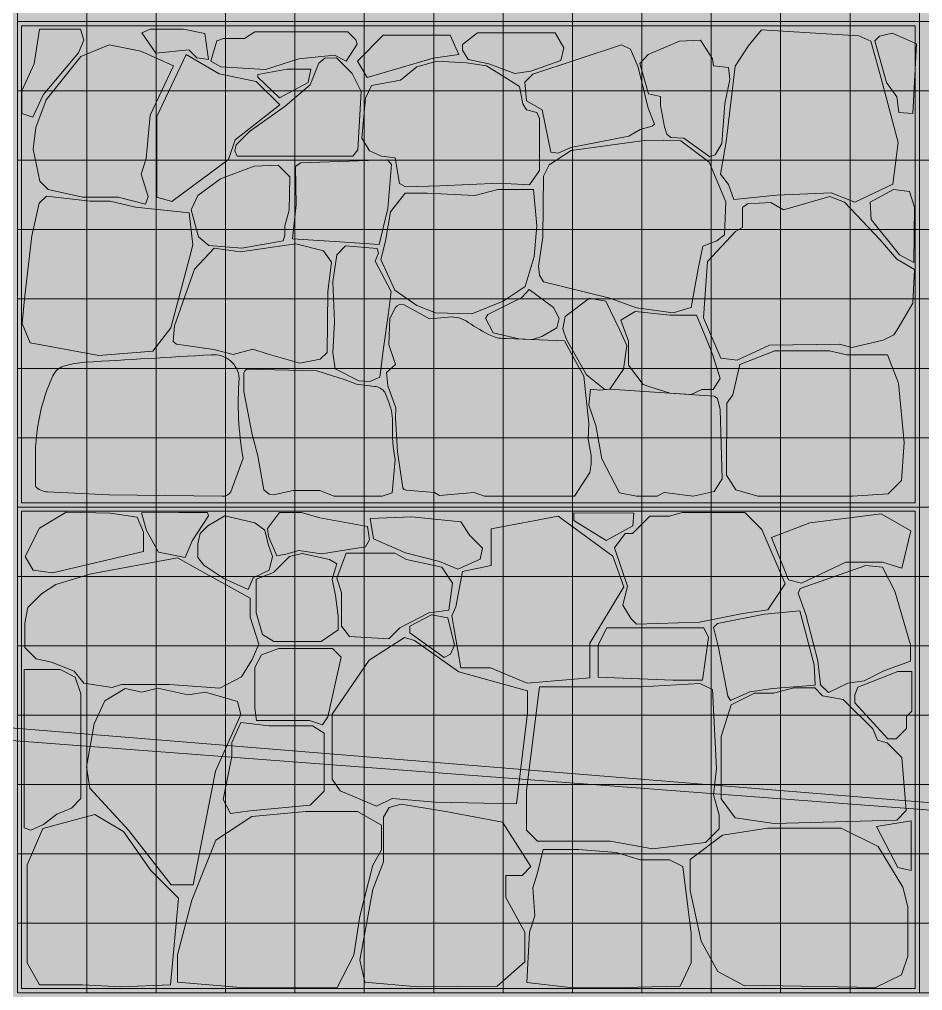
# Model space of a CAD drawing. Header units: centimetres. Extents: x -4381 to 5639, y -3920 to 4826.
# Drawn here: x 183.629 to 185.011, y 2.444 to 3.93 of the extents above; entities that cross this region are included whole.
import ezdxf
from ezdxf.xclip import XClip

# ---------------------------------------------------------------- set-up
doc = ezdxf.new("R2010")
doc.units = ezdxf.units.CM
doc.header["$MEASUREMENT"] = 0
doc.header["$XCLIPFRAME"] = 0
doc.set_wipeout_variables(frame=1)
doc.linetypes.add('Wipeout_Contour', pattern=[100, 0, -100])
for name, color, linetype, lineweight in [('0- SITE_Pen_No__1', 7, 'Continuous', 5), ('0_Pen_No__1', 7, 'Continuous', 5), ('net_Pen_No__1', 7, 'Continuous', 5)]:
    doc.layers.add(name, color=color, linetype=linetype, lineweight=lineweight)
for name, color, linetype, lineweight, true_color in [('0- SITE_Pen_No__180', 7, 'Continuous', 5, 0xe2e3c6), ('cad-block.com_Pen_No__62', 7, 'Continuous', 5, 0xaaaaaa), ('hatch stone_Pen_No__254', 7, 'Continuous', 13, 0xe8e8e8), ('Mur de clôture_Pen_No__178', 7, 'Continuous', 5, 0xbda888)]:
    doc.layers.add(name, color=color, linetype=linetype, lineweight=lineweight, true_color=true_color)
doc.layers.add('Drawing & Figure', color=7, linetype='Continuous')
doc.layers.add('Mur de clôture', color=7, linetype='Continuous')

# ---------------------------------------------------------------- blocks, each defined once
blk = doc.blocks.new('Drawing_15_15', base_point=(-267.6734, 10.6179))
at = {"layer": 'hatch stone_Pen_No__254', "linetype": 'Continuous', "ltscale": 10}
for points in [[(183.6495, 3.7803), (183.6654, 3.8148), (183.7192, 3.8787), (183.7276, 3.8982), (183.7225, 3.9149), (183.6596, 3.9149), (183.6515, 3.8621), (183.6326, 3.8206), (183.6326, 3.7861)], [(183.8378, 3.8785), (183.8881, 3.8835), (183.9006, 3.871), (183.9182, 3.8688), (183.9124, 3.9083), (183.8801, 3.9149), (183.8291, 3.9149), (183.8162, 3.9094)], [(183.931, 3.8972), (183.9218, 3.8662), (183.937, 3.8575), (184.0056, 3.8532), (184.0564, 3.8697), (184.1111, 3.8753), (184.1288, 3.8661), (184.1456, 3.8922), (184.1436, 3.8986), (184.1314, 3.9108), (183.9892, 3.9108), (183.9734, 3.9007), (183.9413, 3.9007)], [(184.4574, 3.8671), (184.4618, 3.8867), (184.4486, 3.9093), (184.3298, 3.9093), (184.3066, 3.8914), (184.3069, 3.8831), (184.3157, 3.8685), (184.3469, 3.8622), (184.3869, 3.8473), (184.4112, 3.8506)], [(184.7219, 3.6542), (184.7874, 3.6612), (184.8711, 3.6647), (184.907, 3.6504), (184.9654, 3.6778), (184.9732, 3.7417), (184.9468, 3.8415), (184.9317, 3.8965), (184.913, 3.9046), (184.7642, 3.914), (184.7438, 3.889), (184.7239, 3.8582), (184.7103, 3.7427), (184.7015, 3.6933), (184.7136, 3.6772)], [(184.1608, 3.8409), (184.2621, 3.8705), (184.3014, 3.8762), (184.2878, 3.9058), (184.1856, 3.9058), (184.1463, 3.866)], [(184.6194, 3.7542), (184.6254, 3.7491), (184.6456, 3.7481), (184.6853, 3.7199), (184.6936, 3.7227), (184.7036, 3.7401), (184.7083, 3.8013), (184.7156, 3.838), (184.7139, 3.8563), (184.691, 3.8587), (184.6893, 3.8698), (184.6711, 3.8983), (184.6387, 3.8967), (184.591, 3.8764), (184.5783, 3.8626), (184.5914, 3.8161), (184.6097, 3.8119), (184.6097, 3.798), (184.616, 3.7656)], [(184.9959, 3.7858), (185.0012, 3.8924), (184.9832, 3.9008), (184.9643, 3.909), (184.9447, 3.9042), (184.9376, 3.897), (184.9555, 3.8335), (184.9711, 3.8113), (184.9744, 3.7874)], [(183.822, 3.6474), (183.8259, 3.659), (183.8151, 3.6931), (183.823, 3.717), (183.8288, 3.7834), (183.8648, 3.8589), (183.8149, 3.8814), (183.7664, 3.8913), (183.7227, 3.8732), (183.6701, 3.8067), (183.6542, 3.7648), (183.6501, 3.7312), (183.6602, 3.6823), (183.6727, 3.6699), (183.7256, 3.6577), (183.7798, 3.6577)], [(184.4418, 3.7267), (184.4534, 3.7251), (184.4725, 3.7337), (184.5613, 3.7512), (184.5786, 3.7615), (184.5971, 3.7667), (184.6005, 3.7699), (184.5908, 3.7941), (184.5754, 3.857), (184.5637, 3.8846), (184.5499, 3.8912), (184.4143, 3.8462), (184.4021, 3.834), (184.4047, 3.8054), (184.4285, 3.7918)], [(183.8843, 3.8765), (183.839, 3.7816), (183.839, 3.6577), (183.8621, 3.6514), (183.949, 3.7158), (183.9588, 3.7459), (184.0273, 3.7991), (183.9913, 3.8351), (183.9346, 3.8467)], [(184.0961, 3.8709), (184.0869, 3.8631), (184.0737, 3.8298), (184.0353, 3.7972), (183.981, 3.7584), (183.9606, 3.738), (183.9585, 3.729), (183.9622, 3.7209), (184.1392, 3.7209), (184.1466, 3.7303), (184.1517, 3.8199), (184.1382, 3.8472), (184.1142, 3.8712)], [(184.2037, 3.7179), (184.2104, 3.6788), (184.2198, 3.6738), (184.2722, 3.6753), (184.3631, 3.6795), (184.4095, 3.6766), (184.4246, 3.6986), (184.4248, 3.7785), (184.4204, 3.7877), (184.4048, 3.7916), (184.3989, 3.8009), (184.3939, 3.8273), (184.3746, 3.8395), (184.3437, 3.8591), (184.313, 3.8635), (184.2682, 3.8661), (184.2368, 3.8574), (184.2122, 3.8372), (184.1677, 3.8287), (184.1584, 3.8095), (184.153, 3.7484), (184.1645, 3.7288), (184.1831, 3.7209)], [(183.9936, 3.8415), (184.0267, 3.8101), (184.0705, 3.8335), (184.075, 3.854), (184.0386, 3.854), (183.9936, 3.8455)], [(184.4309, 3.5282), (184.5322, 3.5031), (184.5732, 3.4886), (184.6293, 3.4809), (184.6567, 3.4891), (184.6674, 3.5483), (184.6745, 3.583), (184.696, 3.5909), (184.7079, 3.6005), (184.7096, 3.6507), (184.6842, 3.7114), (184.6411, 3.7443), (184.5889, 3.7452), (184.4729, 3.7291), (184.4396, 3.7073), (184.4308, 3.6903), (184.4295, 3.5967), (184.4232, 3.5519), (184.4248, 3.5383)], [(183.9188, 3.5841), (183.9691, 3.5798), (184.0325, 3.591), (184.0352, 3.5997), (184.0352, 3.6143), (184.0418, 3.6382), (184.0428, 3.6888), (184.0247, 3.7069), (183.9879, 3.7055), (183.9367, 3.6862), (183.9021, 3.6606), (183.8919, 3.6383), (183.9032, 3.5971)], [(184.0466, 3.5946), (184.1192, 3.5896), (184.1793, 3.5857), (184.1925, 3.6405), (184.1981, 3.7081), (184.1919, 3.7151), (184.0592, 3.7106), (184.0514, 3.7049), (184.0523, 3.6463)], [(183.6455, 3.4348), (183.7504, 3.4156), (183.8332, 3.4221), (183.8608, 3.4581), (183.8891, 3.5652), (183.8944, 3.5848), (183.8888, 3.634), (183.8065, 3.6424), (183.7677, 3.6518), (183.7372, 3.6518), (183.6702, 3.6594), (183.6594, 3.6486), (183.6481, 3.5989), (183.6368, 3.5021), (183.6334, 3.4645)], [(184.1818, 3.5625), (184.2033, 3.5158), (184.2371, 3.4922), (184.2657, 3.4811), (184.3209, 3.4793), (184.3691, 3.4987), (184.4026, 3.5211), (184.4164, 3.567), (184.4208, 3.6138), (184.4156, 3.6699), (184.3608, 3.6699), (184.3256, 3.6604), (184.2526, 3.6639), (184.2191, 3.6639), (184.1966, 3.6356), (184.1892, 3.5906)], [(184.7022, 3.4115), (184.727, 3.4083), (184.7764, 3.4316), (184.8837, 3.4329), (184.9023, 3.4277), (184.9502, 3.4393), (184.9666, 3.4472), (184.9718, 3.4549), (184.9958, 3.4959), (184.9982, 3.5471), (184.9711, 3.563), (184.9457, 3.5924), (184.8915, 3.6501), (184.8686, 3.6592), (184.7979, 3.6384), (184.7785, 3.6498), (184.743, 3.6478), (184.735, 3.6422), (184.735, 3.6113), (184.7244, 3.6053), (184.6817, 3.5597), (184.6754, 3.4734)], [(184.9307, 3.6502), (184.9321, 3.6239), (184.9752, 3.5696), (184.9976, 3.5577), (184.9986, 3.6425), (184.9907, 3.6665), (184.9664, 3.6697)], [(183.8641, 3.437), (183.8694, 3.4331), (183.9265, 3.4246), (183.956, 3.4169), (183.9862, 3.4254), (184.0079, 3.4184), (184.058, 3.404), (184.0889, 3.41), (184.0998, 3.4202), (184.1008, 3.5131), (184.1063, 3.5587), (184.0943, 3.576), (184.0519, 3.5866), (183.9669, 3.5743), (183.9269, 3.5797), (183.8968, 3.5477), (183.866, 3.4608)], [(184.1484, 3.3767), (184.165, 3.3758), (184.1804, 3.3825), (184.1859, 3.4266), (184.1936, 3.4807), (184.1975, 3.5136), (184.1732, 3.56), (184.1781, 3.5723), (184.1765, 3.5792), (184.1276, 3.5836), (184.1144, 3.5697), (184.1083, 3.5283), (184.1109, 3.4672), (184.1086, 3.4197), (184.1118, 3.3951)], [(184.3538, 3.4502), (184.3928, 3.441), (184.4137, 3.4401), (184.4283, 3.4446), (184.4514, 3.4579), (184.4547, 3.4722), (184.446, 3.4893), (184.4088, 3.5167), (184.3976, 3.5045), (184.3456, 3.4784), (184.3422, 3.4728)], [(184.2715, 3.2011), (184.3248, 3.2061), (184.3404, 3.2003), (184.4781, 3.2003), (184.5017, 3.2366, 0.078557), (184.5035, 3.2625), (184.499, 3.2875), (184.5001, 3.3117), (184.4927, 3.3839), (184.4797, 3.4068), (184.463, 3.438), (184.3739, 3.4418, -0.129508), (184.3515, 3.4457, -0.047136), (184.3157, 3.4663, 0.178869), (184.2856, 3.4744), (184.2564, 3.4718), (184.2176, 3.4932, 0.402294), (184.2046, 3.4889), (184.1959, 3.4724), (184.1943, 3.4324), (184.2041, 3.4017), (184.1907, 3.3896), (184.1927, 3.369), (184.2048, 3.3353), (184.2043, 3.3201), (184.2073, 3.268), (184.2154, 3.2129, 0.271244), (184.2209, 3.2096), (184.2642, 3.2057)], [(184.4603, 3.4566), (184.466, 3.44), (184.4968, 3.3862), (184.5248, 3.3634), (184.5324, 3.3642), (184.5533, 3.3948), (184.5581, 3.4307), (184.547, 3.4556), (184.5259, 3.4989), (184.501, 3.5032), (184.4637, 3.4755)], [(184.5935, 3.3676), (184.6246, 3.358), (184.6568, 3.3558), (184.6731, 3.3634), (184.6905, 3.3634), (184.7011, 3.3802), (184.69, 3.4159), (184.6821, 3.4354), (184.6651, 3.4771), (184.6248, 3.4771), (184.571, 3.483), (184.5493, 3.4698), (184.5606, 3.4373), (184.5606, 3.4006), (184.583, 3.3713)], [(184.7586, 3.2003), (184.8233, 3.2003), (184.9036, 3.2003), (184.958, 3.2038), (184.9787, 3.2245), (184.9824, 3.2825), (184.9737, 3.3732), (184.9573, 3.4168), (184.8951, 3.4168), (184.8685, 3.4229), (184.7848, 3.4229), (184.7313, 3.4016), (184.7206, 3.3554), (184.7115, 3.3424), (184.7105, 3.2324), (184.7252, 3.2101)], [(183.6534, 3.2157, 0.202929), (183.6718, 3.2068), (183.7656, 3.2023), (183.9394, 3.2003, 0.315943), (183.9522, 3.2072), (183.9711, 3.2583, -0.062601), (183.9653, 3.3807, 0.423499), (183.9225, 3.4166), (183.7297, 3.4053, 0.056058), (183.6965, 3.3991, 0.216368), (183.6801, 3.3847, 0.106349), (183.6534, 3.2603)], [(184.0027, 3.2102), (184.0109, 3.2036), (184.0175, 3.2026), (184.0478, 3.2092), (184.0884, 3.2092), (184.1104, 3.2003), (184.1842, 3.2003), (184.1993, 3.2054), (184.204, 3.2558, -0.055011), (184.1998, 3.3107, 0.099308), (184.1945, 3.3428), (184.1882, 3.3594, 0.204724), (184.1722, 3.3684), (184.1446, 3.3715), (184.1272, 3.3784), (184.0842, 3.3922), (183.9768, 3.3949, 0.262334), (183.9721, 3.3863), (183.9724, 3.3607), (183.985, 3.2948), (183.9938, 3.2621)], [(184.5472, 3.2053), (184.5731, 3.2003), (184.6049, 3.2003), (184.6154, 3.2061), (184.6597, 3.2003), (184.6921, 3.2073), (184.7039, 3.2271), (184.7013, 3.333), (184.6969, 3.35), (184.6921, 3.3534), (184.5324, 3.3642), (184.5172, 3.3625), (184.5025, 3.3639), (184.5002, 3.3396), (184.5109, 3.3086), (184.52, 3.2576)], [(183.8187, 3.1156), (183.8187, 3.1451), (183.8091, 3.1681), (183.7683, 3.1743), (183.7007, 3.1758), (183.6597, 3.1512), (183.638, 3.1081), (183.6498, 3.0871), (183.6796, 3.083)], [(183.8418, 3.1148), (183.8826, 3.1066), (183.8934, 3.1322), (183.9181, 3.1703), (183.9166, 3.1754), (183.8731, 3.1752), (183.8158, 3.175), (183.8236, 3.148)], [(183.9432, 3.17), (183.9173, 3.155), (183.9056, 3.1434), (183.902, 3.1273), (183.902, 3.1066), (183.9113, 3.0945), (183.9416, 3.0742), (183.9787, 3.0573), (183.9868, 3.0755), (184.0109, 3.0873), (184.0161, 3.108), (184.0097, 3.1268), (184.0044, 3.1485), (183.989, 3.1596)], [(184.0102, 3.1387), (184.0227, 3.1092), (184.0364, 3.1113), (184.0562, 3.1171), (184.0911, 3.1123), (184.1585, 3.1229), (184.1644, 3.1333), (184.1616, 3.1538), (184.0884, 3.167), (184.0603, 3.1751), (184.0267, 3.1754), (184.0085, 3.1507)], [(184.1657, 3.1662), (184.1705, 3.1352), (184.2196, 3.1134), (184.2715, 3.1005), (184.2997, 3.0886), (184.334, 3.1038), (184.3376, 3.1207), (184.3183, 3.1401), (184.3044, 3.1611), (184.2291, 3.1686)], [(184.3043, 2.9374), (184.3495, 2.9374), (184.4059, 2.9139), (184.5019, 2.9222), (184.5019, 2.9752), (184.5535, 3.0618), (184.537, 3.1085), (184.4533, 3.1696), (184.3508, 3.1505), (184.3508, 3.094), (184.3071, 3.0848), (184.2965, 3.0312), (184.2905, 3.0173)], [(184.4772, 3.1749), (184.4774, 3.1631), (184.5267, 3.1324), (184.5674, 3.1549), (184.5691, 3.1745)], [(184.5732, 3.0043), (184.6694, 3.0076), (184.7359, 3.0209), (184.7742, 3.0262), (184.8007, 3.0664), (184.7649, 3.1491), (184.7388, 3.1752), (184.6428, 3.1752), (184.6233, 3.1695), (184.5935, 3.1695), (184.5671, 3.1431), (184.5558, 3.1431), (184.5396, 3.121), (184.5592, 3.0625), (184.552, 3.0335), (184.5648, 3.0127)], [(184.8257, 3.0674), (184.8934, 3.0991), (184.9495, 3.0991), (184.9791, 3.0903), (184.9928, 3.1471), (184.9476, 3.1735), (184.8384, 3.1593), (184.7795, 3.1371), (184.8055, 3.0723)], [(183.991, 3.0733), (183.991, 3.0217), (184.0007, 2.9886), (184.0184, 2.9777), (184.0908, 2.9777), (184.1167, 2.9958), (184.1167, 3.0168), (184.1124, 3.0481), (184.1076, 3.0734), (184.1148, 3.0967), (184.1032, 3.1035), (184.0614, 3.1124), (184.042, 3.1081), (184.0175, 3.0836)], [(184.1144, 3.0746), (184.1218, 3.0531), (184.1218, 3.0015), (184.134, 2.9854), (184.1943, 2.9819), (184.2111, 2.9986), (184.2552, 3.0216), (184.2861, 3.0257), (184.2914, 3.0671), (184.2754, 3.0919), (184.221, 3.1034), (184.2031, 3.1129), (184.1287, 3.1129)], [(183.6374, 3.006), (183.6374, 2.9686), (183.6548, 2.9512), (183.678, 2.9464), (183.7128, 2.9323), (183.7274, 2.9141), (183.771, 2.9077), (183.7853, 2.9119), (183.8587, 2.9119), (183.9358, 2.9066), (183.9689, 2.9236), (183.9852, 2.9502), (183.9951, 2.9737), (183.9819, 3.015), (183.9819, 3.0443), (183.8707, 3.106), (183.7385, 3.0814), (183.6848, 3.0653), (183.6626, 3.051), (183.6417, 3.0301)], [(184.8546, 2.9114), (184.8667, 2.8999), (184.8963, 2.9142), (184.9212, 2.9179), (184.9516, 2.9331), (184.9925, 2.9477), (184.9925, 2.973), (184.9684, 3.0549), (184.9496, 3.0916), (184.924, 3.0941), (184.8237, 3.0591), (184.8205, 3.0519), (184.8323, 3.0191), (184.8503, 2.9481)], [(184.2265, 2.991), (184.2787, 2.9533), (184.2883, 2.9585), (184.2945, 2.9721), (184.2843, 3.014), (184.2596, 3.0188), (184.2265, 3.0013)], [(184.7128, 2.8942), (184.717, 2.8874), (184.7464, 2.901), (184.7818, 2.906), (184.8466, 2.9111), (184.8448, 2.9424), (184.8229, 3.0246), (184.7687, 3.0198), (184.6969, 3.0053), (184.6907, 2.9991), (184.6986, 2.9687)], [(184.5144, 2.9234), (184.6288, 2.9185), (184.6742, 2.9185), (184.6831, 2.9838), (184.6763, 2.9988), (184.5279, 2.9988), (184.5144, 2.9729)], [(184.2648, 2.7318), (184.3897, 2.7294), (184.4061, 2.8685), (184.4061, 2.9026), (184.3014, 2.9315), (184.2335, 2.9794), (184.2179, 2.984), (184.1643, 2.9495), (184.1074, 2.8665), (184.1074, 2.7671), (184.1195, 2.7491), (184.1755, 2.726), (184.199, 2.7378)], [(183.9917, 2.8568), (184.0726, 2.8568), (184.0926, 2.8504), (184.1008, 2.8624), (184.1211, 2.9538), (184.108, 2.967), (184.0259, 2.967), (183.9995, 2.9573), (183.9892, 2.9381), (183.9892, 2.8764)], [(183.6363, 2.6928), (183.6465, 2.689), (183.6659, 2.698), (183.6863, 2.7135), (183.7085, 2.723), (183.723, 2.7374), (183.723, 2.898), (183.7143, 2.9232), (183.6913, 2.9349), (183.6363, 2.9349)], [(184.9069, 2.8841), (184.9575, 2.8291), (184.9701, 2.8291), (184.986, 2.8449), (184.986, 2.863), (184.9944, 2.8715), (184.9944, 2.9318), (184.9729, 2.9318), (184.9117, 2.9079), (184.9069, 2.8961)], [(184.4047, 2.6889), (184.4218, 2.6722), (184.5335, 2.6722), (184.5976, 2.6604), (184.6788, 2.6704), (184.6997, 2.6913), (184.6997, 2.7126), (184.6911, 2.7431), (184.6956, 2.7836), (184.6893, 2.9043), (184.67, 2.9137), (184.5807, 2.9084), (184.4244, 2.9084), (184.4047, 2.7496)], [(183.7369, 2.7534), (183.7959, 2.6892), (183.861, 2.6053), (183.8949, 2.6053), (183.9292, 2.7793), (183.9675, 2.8661), (183.9625, 2.8863), (183.9138, 2.9005), (183.8868, 2.8964), (183.8406, 2.9067), (183.8163, 2.9003), (183.7908, 2.9062), (183.7597, 2.8873), (183.7433, 2.8519), (183.7318, 2.7859)], [(184.7838, 2.6993), (184.9711, 2.7044), (184.9857, 2.719), (184.9791, 2.8002), (184.9566, 2.8227), (184.942, 2.8267), (184.9344, 2.844), (184.8891, 2.8893), (184.8576, 2.8949), (184.8457, 2.9069), (184.814, 2.9069), (184.7826, 2.8988), (184.7536, 2.8988), (184.7179, 2.8809), (184.7027, 2.8327), (184.7027, 2.7372), (184.7242, 2.7079)], [(183.952, 2.7145), (183.9817, 2.7185), (184.0738, 2.7274), (184.0952, 2.7488), (184.0952, 2.8375), (184.0775, 2.8486), (184.0107, 2.8486), (183.9675, 2.8541), (183.9538, 2.8232), (183.9538, 2.8017), (183.9406, 2.7359)], [(184.1498, 2.4903), (184.1576, 2.4565), (184.2384, 2.4492), (184.3598, 2.4503), (184.4021, 2.4874), (184.4021, 2.5329), (184.3733, 2.5863), (184.3733, 2.6198), (184.398, 2.6198), (184.4114, 2.6333), (184.3682, 2.7015), (184.284, 2.7172), (184.2129, 2.7289), (184.1948, 2.7238), (184.1859, 2.7091), (184.1859, 2.6408), (184.1696, 2.5982)], [(183.6409, 2.6359), (183.6409, 2.486), (183.6596, 2.4524), (183.7253, 2.4524), (183.784, 2.4493), (183.8599, 2.4522), (183.8725, 2.5851), (183.8302, 2.6275), (183.7881, 2.6872), (183.7441, 2.7129), (183.6648, 2.6918)], [(183.8709, 2.4566), (183.9739, 2.4478), (184.1149, 2.4484), (184.1405, 2.4979), (184.15, 2.5577), (184.1696, 2.6358), (184.183, 2.6592), (184.183, 2.6967), (184.1464, 2.7177), (184.0673, 2.7177), (183.9844, 2.7103), (183.9293, 2.674), (183.8929, 2.582), (183.8709, 2.4984)], [(184.9387, 2.4482), (184.9785, 2.4677), (184.9883, 2.4962), (184.9883, 2.5716), (184.9806, 2.6019), (184.9429, 2.6643), (184.886, 2.692), (184.7734, 2.692), (184.7044, 2.6817), (184.6554, 2.644), (184.6554, 2.5968), (184.672, 2.5191), (184.6977, 2.4729), (184.7383, 2.451), (184.7679, 2.4516)], [(184.9404, 2.6946), (184.9729, 2.632), (184.9935, 2.6272), (184.9935, 2.7034)], [(184.4053, 2.4561), (184.467, 2.4491), (184.5541, 2.4481), (184.6399, 2.4503), (184.6567, 2.486), (184.6567, 2.5311), (184.6439, 2.6333), (184.6235, 2.6435), (184.5791, 2.6435), (184.5422, 2.655), (184.4841, 2.6594), (184.4305, 2.6594), (184.4215, 2.6239), (184.4144, 2.6011), (184.4173, 2.5582), (184.4093, 2.5328)]]:
    blk.add_hatch(color=256, dxfattribs=at).paths.add_polyline_path(points)
at = {"color": 254, "linetype": 'Wipeout_Contour', "lineweight": 0, "ltscale": 1671.77046}
blk.add_wipeout([(179.4853, 5.4131), (179.4853, 3.1827), (181.1878, 3.0031), (181.4619, 2.9897), (187.4252, 2.5376), (187.8062, 2.5014), (191.5693, 2.1494), (191.6061, 2.1461), (191.6061, 5.4131)], dxfattribs=at).dxf.layer = 'Mur de clôture'
at = {"layer": '0- SITE_Pen_No__180', "linetype": 'Continuous', "lineweight": 0, "ltscale": 10, "true_color": 0x383831}
blk.add_hatch(color=250, dxfattribs=at).paths.add_polyline_path([(150.8555, 0.9963), (191.9908, 0.9963), (191.9908, 2.1246), (191.9205, 2.1179), (191.5008, 2.1556), (187.8035, 2.5014), (187.4252, 2.5376), (181.4619, 2.9897), (181.1861, 3.0031), (180.7554, 3.0485), (176.89, 3.4563), (170.3282, 3.9956), (169.4763, 4.0562), (166.3708, 4.4948), (166.2162, 4.5439), (165.9513, 4.5439), (161.182, 5.0048), (160.5851, 5.0809), (159.2778, 5.1364), (159.0078, 5.1364), (157.2074, 5.1364), (156.5896, 5.1363), (151.1847, 5.1363), (151.0615, 5.1363), (150.8555, 5.1455)])
at = {"layer": '0_Pen_No__1', "linetype": 'Continuous', "lineweight": 0, "ltscale": 10, "true_color": 0x000000}
blk.add_hatch(color=18, dxfattribs=at).paths.add_polyline_path([(150.8555, 5.1482), (150.8555, 0.9963), (191.9908, 0.9963), (191.9908, 2.1212), (191.9068, 2.1179), (188.9123, 2.4127), (187.1039, 2.562), (179.4853, 3.1817), (177.5688, 3.3847), (175.805, 3.5455), (169.6156, 4.1104), (166.2312, 4.5836), (163.6783, 4.7817), (160.5633, 5.0818), (159.28, 5.1364), (157.0853, 5.1364), (157.0853, 5.1413), (150.9484, 5.1413)])
at = {"layer": 'Mur de clôture_Pen_No__178', "linetype": 'Continuous', "ltscale": 10}
blk.add_hatch(color=256, dxfattribs=at).paths.add_polyline_path([(179.4853, 5.4131), (179.4853, 3.1827), (181.1878, 3.0031), (181.4619, 2.9897), (187.4252, 2.5376), (187.8062, 2.5014), (191.5693, 2.1494), (191.6061, 2.1461), (191.6061, 5.4131)])
at = {"layer": '0- SITE_Pen_No__1', "linetype": 'Continuous', "ltscale": 10, "flags": 128}
blk.add_lwpolyline([(150.8555, 5.1455), (151.0615, 5.1363), (151.1847, 5.1363), (156.5896, 5.1363), (157.2074, 5.1364), (159.0078, 5.1364), (159.2778, 5.1364), (160.5851, 5.0809), (161.182, 5.0048), (165.9513, 4.5439), (166.2162, 4.5439), (166.3708, 4.4948), (169.4763, 4.0562), (170.3282, 3.9956), (176.89, 3.4563), (180.7554, 3.0485), (181.1861, 3.0031), (181.4619, 2.9897), (187.4252, 2.5376), (187.8035, 2.5014), (191.5008, 2.1556), (191.9205, 2.1179), (191.9908, 2.1246)], dxfattribs=at)
at = {"layer": '0_Pen_No__1', "linetype": 'Continuous', "ltscale": 10}
blk.add_line((179.4853, 3.1817), (187.1039, 2.562), dxfattribs=at)
at = {"layer": 'cad-block.com_Pen_No__62', "linetype": 'Continuous', "ltscale": 10, "flags": 128}
for points in [[(183.6495, 3.7803), (183.6326, 3.7861), (183.6326, 3.8206), (183.6515, 3.8621), (183.6596, 3.9149), (183.7225, 3.9149), (183.7276, 3.8982), (183.7192, 3.8787), (183.6654, 3.8148), (183.6495, 3.7803)], [(183.8378, 3.8785), (183.8162, 3.9094), (183.8291, 3.9149), (183.8801, 3.9149), (183.9124, 3.9083), (183.9182, 3.8688), (183.9006, 3.871), (183.8881, 3.8835), (183.8378, 3.8785)], [(183.931, 3.8972), (183.9218, 3.8662), (183.937, 3.8575), (184.0056, 3.8532), (184.0564, 3.8697), (184.1111, 3.8753), (184.1288, 3.8661), (184.1456, 3.8922), (184.1436, 3.8986), (184.1314, 3.9108), (183.9892, 3.9108), (183.9734, 3.9007), (183.9413, 3.9007), (183.931, 3.8972)], [(184.4574, 3.8671), (184.4112, 3.8506), (184.3869, 3.8473), (184.3469, 3.8622), (184.3157, 3.8685), (184.3069, 3.8831), (184.3066, 3.8914), (184.3298, 3.9093), (184.4486, 3.9093), (184.4618, 3.8867), (184.4574, 3.8671)], [(184.7219, 3.6542), (184.7136, 3.6772), (184.7015, 3.6933), (184.7103, 3.7427), (184.7239, 3.8582), (184.7438, 3.889), (184.7642, 3.914), (184.913, 3.9046), (184.9317, 3.8965), (184.9468, 3.8415), (184.9732, 3.7417), (184.9654, 3.6778), (184.907, 3.6504), (184.8711, 3.6647), (184.7874, 3.6612), (184.7219, 3.6542)], [(184.1608, 3.8409), (184.1463, 3.866), (184.1856, 3.9058), (184.2878, 3.9058), (184.3014, 3.8762), (184.2621, 3.8705), (184.1608, 3.8409)], [(184.6194, 3.7542), (184.616, 3.7656), (184.6097, 3.798), (184.6097, 3.8119), (184.5914, 3.8161), (184.5783, 3.8626), (184.591, 3.8764), (184.6387, 3.8967), (184.6711, 3.8983), (184.6893, 3.8698), (184.691, 3.8587), (184.7139, 3.8563), (184.7156, 3.838), (184.7083, 3.8013), (184.7036, 3.7401), (184.6936, 3.7227), (184.6853, 3.7199), (184.6456, 3.7481), (184.6254, 3.7491), (184.6194, 3.7542)], [(184.9959, 3.7858), (185.0012, 3.8924), (184.9832, 3.9008), (184.9643, 3.909), (184.9447, 3.9042), (184.9376, 3.897), (184.9555, 3.8335), (184.9711, 3.8113), (184.9744, 3.7874), (184.9959, 3.7858)], [(183.822, 3.6474), (183.7798, 3.6577), (183.7256, 3.6577), (183.6727, 3.6699), (183.6602, 3.6823), (183.6501, 3.7312), (183.6542, 3.7648), (183.6701, 3.8067), (183.7227, 3.8732), (183.7664, 3.8913), (183.8149, 3.8814), (183.8648, 3.8589), (183.8288, 3.7834), (183.823, 3.717), (183.8151, 3.6931), (183.8259, 3.659), (183.822, 3.6474)], [(184.4418, 3.7267), (184.4285, 3.7918), (184.4047, 3.8054), (184.4021, 3.834), (184.4143, 3.8462), (184.5499, 3.8912), (184.5637, 3.8846), (184.5754, 3.857), (184.5908, 3.7941), (184.6005, 3.7699), (184.5971, 3.7667), (184.5786, 3.7615), (184.5613, 3.7512), (184.4725, 3.7337), (184.4534, 3.7251), (184.4418, 3.7267)], [(183.8843, 3.8765), (183.839, 3.7816), (183.839, 3.6577), (183.8621, 3.6514), (183.949, 3.7158), (183.9588, 3.7459), (184.0273, 3.7991), (183.9913, 3.8351), (183.9346, 3.8467), (183.8843, 3.8765)], [(184.0961, 3.8709), (184.1142, 3.8712), (184.1382, 3.8472), (184.1517, 3.8199), (184.1466, 3.7303), (184.1392, 3.7209), (183.9622, 3.7209), (183.9585, 3.729), (183.9606, 3.738), (183.981, 3.7584), (184.0353, 3.7972), (184.0737, 3.8298), (184.0869, 3.8631), (184.0961, 3.8709)], [(184.2037, 3.7179), (184.2104, 3.6788), (184.2198, 3.6738), (184.2722, 3.6753), (184.3631, 3.6795), (184.4095, 3.6766), (184.4246, 3.6986), (184.4248, 3.7785), (184.4204, 3.7877), (184.4048, 3.7916), (184.3989, 3.8009), (184.3939, 3.8273), (184.3746, 3.8395), (184.3437, 3.8591), (184.313, 3.8635), (184.2682, 3.8661), (184.2368, 3.8574), (184.2122, 3.8372), (184.1677, 3.8287), (184.1584, 3.8095), (184.153, 3.7484), (184.1645, 3.7288), (184.1831, 3.7209), (184.2037, 3.7179)], [(183.9936, 3.8415), (183.9936, 3.8455), (184.0386, 3.854), (184.075, 3.854), (184.0705, 3.8335), (184.0267, 3.8101), (183.9936, 3.8415)], [(184.4309, 3.5282), (184.5322, 3.5031), (184.5732, 3.4886), (184.6293, 3.4809), (184.6567, 3.4891), (184.6674, 3.5483), (184.6745, 3.583), (184.696, 3.5909), (184.7079, 3.6005), (184.7096, 3.6507), (184.6842, 3.7114), (184.6411, 3.7443), (184.5889, 3.7452), (184.4729, 3.7291), (184.4396, 3.7073), (184.4308, 3.6903), (184.4295, 3.5967), (184.4232, 3.5519), (184.4248, 3.5383), (184.4309, 3.5282)], [(183.9188, 3.5841), (183.9032, 3.5971), (183.8919, 3.6383), (183.9021, 3.6606), (183.9367, 3.6862), (183.9879, 3.7055), (184.0247, 3.7069), (184.0428, 3.6888), (184.0418, 3.6382), (184.0352, 3.6143), (184.0352, 3.5997), (184.0325, 3.591), (183.9691, 3.5798), (183.9188, 3.5841)], [(184.0466, 3.5946), (184.0523, 3.6463), (184.0514, 3.7049), (184.0592, 3.7106), (184.1919, 3.7151), (184.1981, 3.7081), (184.1925, 3.6405), (184.1793, 3.5857), (184.1192, 3.5896), (184.0466, 3.5944)], [(183.6455, 3.4348), (183.7504, 3.4156), (183.8332, 3.4221), (183.8608, 3.4581), (183.8891, 3.5652), (183.8944, 3.5848), (183.8888, 3.634), (183.8065, 3.6424), (183.7677, 3.6518), (183.7372, 3.6518), (183.6702, 3.6594), (183.6594, 3.6486), (183.6481, 3.5989), (183.6368, 3.5021), (183.6334, 3.4645), (183.6455, 3.4348)], [(184.1818, 3.5625), (184.1892, 3.5906), (184.1966, 3.6356), (184.2191, 3.6639), (184.2526, 3.6639), (184.3256, 3.6604), (184.3608, 3.6699), (184.4156, 3.6699), (184.4208, 3.6138), (184.4164, 3.567), (184.4026, 3.5211), (184.3691, 3.4987), (184.3209, 3.4793), (184.2657, 3.4811), (184.2371, 3.4922), (184.2033, 3.5158), (184.1818, 3.5625)], [(184.7022, 3.4115), (184.6754, 3.4734), (184.6817, 3.5597), (184.7244, 3.6053), (184.735, 3.6113), (184.735, 3.6422), (184.743, 3.6478), (184.7785, 3.6498), (184.7979, 3.6384), (184.8686, 3.6592), (184.8915, 3.6501), (184.9457, 3.5924), (184.9711, 3.563), (184.9982, 3.5471), (184.9958, 3.4959), (184.9718, 3.4549), (184.9666, 3.4472), (184.9502, 3.4393), (184.9023, 3.4277), (184.8837, 3.4329), (184.7764, 3.4316), (184.727, 3.4083), (184.7022, 3.4115)], [(184.9307, 3.6502), (184.9321, 3.6239), (184.9752, 3.5696), (184.9976, 3.5577), (184.9986, 3.6425), (184.9907, 3.6665), (184.9664, 3.6697), (184.9307, 3.6502)], [(183.8641, 3.437), (183.866, 3.4608), (183.8968, 3.5477), (183.9269, 3.5797), (183.9669, 3.5743), (184.0519, 3.5866), (184.0943, 3.576), (184.1063, 3.5587), (184.1008, 3.5131), (184.0998, 3.4202), (184.0889, 3.41), (184.058, 3.404), (184.0079, 3.4184), (183.9862, 3.4254), (183.956, 3.4169), (183.9265, 3.4246), (183.8694, 3.4331), (183.8641, 3.437)], [(184.1484, 3.3767), (184.1118, 3.3951), (184.1086, 3.4197), (184.1109, 3.4672), (184.1083, 3.5283), (184.1144, 3.5697), (184.1276, 3.5836), (184.1765, 3.5792), (184.1781, 3.5723), (184.1732, 3.56), (184.1975, 3.5136), (184.1936, 3.4807), (184.1859, 3.4266), (184.1804, 3.3825), (184.165, 3.3758), (184.1484, 3.3767)], [(184.3538, 3.4502), (184.3422, 3.4728), (184.3456, 3.4784), (184.3976, 3.5045), (184.4088, 3.5167), (184.446, 3.4893), (184.4547, 3.4722), (184.4514, 3.4579), (184.4283, 3.4446), (184.4137, 3.4401), (184.3928, 3.441), (184.3538, 3.4502)], [(184.4603, 3.4566), (184.4637, 3.4755), (184.501, 3.5032), (184.5259, 3.4989), (184.547, 3.4556), (184.5581, 3.4307), (184.5533, 3.3948), (184.5324, 3.3642), (184.5248, 3.3634), (184.4968, 3.3862), (184.466, 3.44), (184.4603, 3.4566)], [(184.5935, 3.3676), (184.6246, 3.358), (184.6568, 3.3558), (184.6731, 3.3634), (184.6905, 3.3634), (184.7011, 3.3802), (184.69, 3.4159), (184.6821, 3.4354), (184.6651, 3.4771), (184.6248, 3.4771), (184.571, 3.483), (184.5493, 3.4698), (184.5606, 3.4373), (184.5606, 3.4006), (184.583, 3.3713), (184.5935, 3.3676)], [(184.7586, 3.2003), (184.7252, 3.2101), (184.7105, 3.2324), (184.7115, 3.3424), (184.7206, 3.3554), (184.7313, 3.4016), (184.7848, 3.4229), (184.8685, 3.4229), (184.8951, 3.4168), (184.9573, 3.4168), (184.9737, 3.3732), (184.9824, 3.2825), (184.9787, 3.2245), (184.958, 3.2038), (184.9036, 3.2003), (184.8233, 3.2003), (184.7586, 3.2003)], [(184.5472, 3.2053), (184.52, 3.2576), (184.5109, 3.3086), (184.5002, 3.3396), (184.5025, 3.3639), (184.5172, 3.3625), (184.5324, 3.3642), (184.6921, 3.3534), (184.6969, 3.35), (184.7013, 3.333), (184.7039, 3.2271), (184.6921, 3.2073), (184.6597, 3.2003), (184.6154, 3.2061), (184.6049, 3.2003), (184.5731, 3.2003), (184.5472, 3.2053)], [(183.8187, 3.1156), (183.8187, 3.1451), (183.8091, 3.1681), (183.7683, 3.1743), (183.7007, 3.1758), (183.6597, 3.1512), (183.638, 3.1081), (183.6498, 3.0871), (183.6796, 3.083), (183.8187, 3.1156)], [(183.8418, 3.1148), (183.8236, 3.148), (183.8158, 3.175), (183.8731, 3.1752), (183.9166, 3.1754), (183.9181, 3.1703), (183.8934, 3.1322), (183.8826, 3.1066), (183.8418, 3.1148)], [(183.9432, 3.17), (183.989, 3.1596), (184.0044, 3.1485), (184.0097, 3.1268), (184.0161, 3.108), (184.0109, 3.0873), (183.9868, 3.0755), (183.9787, 3.0573), (183.9416, 3.0742), (183.9113, 3.0945), (183.902, 3.1066), (183.902, 3.1273), (183.9056, 3.1434), (183.9173, 3.155), (183.9432, 3.17)], [(184.0102, 3.1387), (184.0227, 3.1092), (184.0364, 3.1113), (184.0562, 3.1171), (184.0911, 3.1123), (184.1585, 3.1229), (184.1644, 3.1333), (184.1616, 3.1538), (184.0884, 3.167), (184.0603, 3.1751), (184.0267, 3.1754), (184.0085, 3.1507), (184.0102, 3.1387)], [(184.1657, 3.1662), (184.1705, 3.1352), (184.2196, 3.1134), (184.2715, 3.1005), (184.2997, 3.0886), (184.334, 3.1038), (184.3376, 3.1207), (184.3183, 3.1401), (184.3044, 3.1611), (184.2291, 3.1686), (184.1657, 3.1662)], [(184.3043, 2.9374), (184.3495, 2.9374), (184.4059, 2.9139), (184.5019, 2.9222), (184.5019, 2.9752), (184.5535, 3.0618), (184.537, 3.1085), (184.4533, 3.1696), (184.3508, 3.1505), (184.3508, 3.094), (184.3071, 3.0848), (184.2965, 3.0312), (184.2905, 3.0173), (184.3043, 2.9374)], [(184.4772, 3.1749), (184.4774, 3.1631), (184.5267, 3.1324), (184.5674, 3.1549), (184.5691, 3.1745), (184.4772, 3.1749)], [(184.5732, 3.0043), (184.5648, 3.0127), (184.552, 3.0335), (184.5592, 3.0625), (184.5396, 3.121), (184.5558, 3.1431), (184.5671, 3.1431), (184.5935, 3.1695), (184.6233, 3.1695), (184.6428, 3.1752), (184.7388, 3.1752), (184.7649, 3.1491), (184.8007, 3.0664), (184.7742, 3.0262), (184.7359, 3.0209), (184.6694, 3.0076), (184.5732, 3.0043)], [(184.8257, 3.0674), (184.8055, 3.0723), (184.7795, 3.1371), (184.8384, 3.1593), (184.9476, 3.1735), (184.9928, 3.1471), (184.9791, 3.0903), (184.9495, 3.0991), (184.8934, 3.0991), (184.8257, 3.0674)], [(183.991, 3.0733), (183.991, 3.0217), (184.0007, 2.9886), (184.0184, 2.9777), (184.0908, 2.9777), (184.1167, 2.9958), (184.1167, 3.0168), (184.1124, 3.0481), (184.1076, 3.0734), (184.1148, 3.0967), (184.1032, 3.1035), (184.0614, 3.1124), (184.042, 3.1081), (184.0175, 3.0836), (183.991, 3.0733)], [(184.1218, 3.0015), (184.1218, 3.0245), (184.1218, 3.0531), (184.1144, 3.0746), (184.1287, 3.1129), (184.2031, 3.1129), (184.221, 3.1034), (184.2754, 3.0919), (184.2914, 3.0671), (184.2861, 3.0257), (184.2552, 3.0216), (184.2111, 2.9986), (184.1943, 2.9819), (184.134, 2.9854), (184.1218, 3.0015)], [(183.9358, 2.9066), (183.9689, 2.9236), (183.9852, 2.9502), (183.9951, 2.9737), (183.9819, 3.015), (183.9819, 3.0443), (183.9054, 3.0868), (183.8707, 3.106), (183.7385, 3.0814), (183.6848, 3.0653), (183.6626, 3.051), (183.6417, 3.0301), (183.6374, 3.006), (183.6374, 2.9686), (183.6548, 2.9512), (183.678, 2.9464), (183.7128, 2.9323), (183.7274, 2.9141), (183.771, 2.9077), (183.7853, 2.9119), (183.8587, 2.9119), (183.9358, 2.9066)], [(184.8546, 2.9114), (184.8503, 2.9481), (184.8323, 3.0191), (184.8205, 3.0519), (184.8237, 3.0591), (184.924, 3.0941), (184.9496, 3.0916), (184.9684, 3.0549), (184.9925, 2.973), (184.9925, 2.9477), (184.9516, 2.9331), (184.9212, 2.9179), (184.8963, 2.9142), (184.8667, 2.8999), (184.8546, 2.9114)], [(184.2265, 2.991), (184.2265, 3.0013), (184.2596, 3.0188), (184.2843, 3.014), (184.2945, 2.9721), (184.2883, 2.9585), (184.2787, 2.9533), (184.2265, 2.991)], [(184.7128, 2.8942), (184.6986, 2.9687), (184.6907, 2.9991), (184.6969, 3.0053), (184.7687, 3.0198), (184.8229, 3.0246), (184.8448, 2.9424), (184.8466, 2.9111), (184.7818, 2.906), (184.7464, 2.901), (184.717, 2.8874), (184.7128, 2.8942)], [(184.5144, 2.9234), (184.5144, 2.9729), (184.5279, 2.9988), (184.6763, 2.9988), (184.6831, 2.9838), (184.6742, 2.9185), (184.6288, 2.9185), (184.5144, 2.9234)], [(184.2648, 2.7318), (184.199, 2.7378), (184.1755, 2.726), (184.1195, 2.7491), (184.1074, 2.7671), (184.1074, 2.8665), (184.1643, 2.9495), (184.2179, 2.984), (184.2335, 2.9794), (184.3014, 2.9315), (184.4061, 2.9026), (184.4061, 2.8685), (184.3897, 2.7294), (184.2648, 2.7318)], [(183.9917, 2.8568), (184.0726, 2.8568), (184.0926, 2.8504), (184.1008, 2.8624), (184.1211, 2.9538), (184.108, 2.967), (184.0259, 2.967), (183.9995, 2.9573), (183.9892, 2.9381), (183.9892, 2.8764), (183.9917, 2.8568)], [(183.6363, 2.6928), (183.6363, 2.9349), (183.6839, 2.9349), (183.6913, 2.9349), (183.7143, 2.9232), (183.723, 2.898), (183.723, 2.7374), (183.7085, 2.723), (183.6863, 2.7135), (183.6659, 2.698), (183.6465, 2.689), (183.6363, 2.6928)], [(184.9069, 2.8841), (184.9069, 2.8961), (184.9117, 2.9079), (184.9729, 2.9318), (184.9944, 2.9318), (184.9944, 2.8977), (184.9944, 2.8715), (184.986, 2.863), (184.986, 2.8449), (184.9701, 2.8291), (184.9575, 2.8291), (184.9069, 2.8841)], [(184.4047, 2.6889), (184.4047, 2.7496), (184.4244, 2.9084), (184.4558, 2.9084), (184.5807, 2.9084), (184.67, 2.9137), (184.6893, 2.9043), (184.6956, 2.7836), (184.6911, 2.7431), (184.6997, 2.7126), (184.6997, 2.6913), (184.6788, 2.6704), (184.5976, 2.6604), (184.5335, 2.6722), (184.4218, 2.6722), (184.4047, 2.6889)], [(183.7369, 2.7534), (183.7318, 2.7859), (183.7433, 2.8519), (183.7597, 2.8873), (183.7908, 2.9062), (183.8163, 2.9003), (183.8406, 2.9067), (183.8868, 2.8964), (183.9138, 2.9005), (183.9625, 2.8863), (183.9675, 2.8661), (183.9292, 2.7793), (183.8949, 2.6053), (183.861, 2.6053), (183.7959, 2.6892), (183.7369, 2.7534)], [(184.7838, 2.6993), (184.7242, 2.7079), (184.7027, 2.7372), (184.7027, 2.8327), (184.7179, 2.8809), (184.7536, 2.8988), (184.7826, 2.8988), (184.814, 2.9069), (184.8457, 2.9069), (184.8576, 2.8949), (184.8891, 2.8893), (184.9344, 2.844), (184.942, 2.8267), (184.9566, 2.8227), (184.9791, 2.8002), (184.9857, 2.719), (184.9711, 2.7044), (184.7838, 2.6993)], [(183.952, 2.7145), (183.9406, 2.7359), (183.9538, 2.8017), (183.9538, 2.8232), (183.9675, 2.8541), (184.0107, 2.8486), (184.0775, 2.8486), (184.0952, 2.8375), (184.0952, 2.7488), (184.0738, 2.7274), (183.9817, 2.7185), (183.952, 2.7145)], [(184.1498, 2.4903), (184.1576, 2.4565), (184.2384, 2.4492), (184.3598, 2.4503), (184.4021, 2.4874), (184.4021, 2.5329), (184.3733, 2.5863), (184.3733, 2.6198), (184.398, 2.6198), (184.4114, 2.6333), (184.3682, 2.7015), (184.284, 2.7172), (184.2129, 2.7289), (184.1948, 2.7238), (184.1859, 2.7091), (184.1859, 2.673), (184.1859, 2.6408), (184.1696, 2.5982), (184.1498, 2.4903)], [(183.6596, 2.4524), (183.7253, 2.4524), (183.784, 2.4493), (183.8599, 2.4522), (183.8725, 2.5851), (183.8302, 2.6275), (183.7881, 2.6872), (183.7672, 2.6994), (183.7441, 2.7129), (183.6648, 2.6918), (183.6409, 2.6359), (183.6409, 2.486), (183.6596, 2.4524)], [(183.8709, 2.4566), (183.8709, 2.4984), (183.8929, 2.582), (183.9293, 2.674), (183.9844, 2.7103), (184.0673, 2.7177), (184.1464, 2.7177), (184.183, 2.6967), (184.183, 2.6592), (184.1696, 2.6358), (184.15, 2.5577), (184.1405, 2.4979), (184.1149, 2.4484), (183.9739, 2.4478), (183.8709, 2.4566)], [(184.9387, 2.4482), (184.7679, 2.4516), (184.7383, 2.451), (184.6977, 2.4729), (184.672, 2.5191), (184.6554, 2.5968), (184.6554, 2.644), (184.7044, 2.6817), (184.7734, 2.692), (184.886, 2.692), (184.9429, 2.6643), (184.9806, 2.6019), (184.9883, 2.5716), (184.9883, 2.4962), (184.9785, 2.4677), (184.9387, 2.4482)], [(184.9404, 2.6946), (184.9729, 2.632), (184.9935, 2.6272), (184.9935, 2.7034), (184.9404, 2.6946)], [(184.4053, 2.4561), (184.4093, 2.5328), (184.4173, 2.5582), (184.4144, 2.6011), (184.4215, 2.6239), (184.4305, 2.6594), (184.4841, 2.6594), (184.5422, 2.655), (184.5791, 2.6435), (184.6235, 2.6435), (184.6439, 2.6333), (184.6567, 2.5311), (184.6567, 2.486), (184.6399, 2.4503), (184.5541, 2.4481), (184.467, 2.4491), (184.4053, 2.4561)]]:
    blk.add_lwpolyline(points, close=True, dxfattribs=at)
for points in [[(184.2715, 3.2011), (184.2642, 3.2057), (184.2209, 3.2096, -0.271244), (184.2154, 3.2129), (184.2073, 3.268), (184.2043, 3.3201), (184.2048, 3.3353), (184.1927, 3.369), (184.1907, 3.3896), (184.2041, 3.4017), (184.1943, 3.4324), (184.1959, 3.4724), (184.2046, 3.4889, -0.402294), (184.2176, 3.4932), (184.2564, 3.4718), (184.2856, 3.4744, -0.178869), (184.3157, 3.4663, 0.047136), (184.3515, 3.4457, 0.129508), (184.3739, 3.4418), (184.463, 3.438), (184.4797, 3.4068), (184.4927, 3.3839), (184.5001, 3.3117), (184.499, 3.2875), (184.5035, 3.2625, -0.078557), (184.5017, 3.2366), (184.4781, 3.2003), (184.3404, 3.2003), (184.3248, 3.2061), (184.2715, 3.2011)], [(183.6534, 3.2157), (183.6534, 3.2603, -0.106349), (183.6801, 3.3847, -0.216368), (183.6965, 3.3991, -0.056058), (183.7297, 3.4053, -0.001113), (183.9225, 3.4166, -0.423499), (183.9653, 3.3807, 0.062601), (183.9711, 3.2583), (183.9522, 3.2072, -0.315943), (183.9394, 3.2003), (183.7656, 3.2023), (183.6718, 3.2068, -0.202929), (183.6534, 3.2157)], [(184.0027, 3.2102), (183.9938, 3.2621), (183.985, 3.2948), (183.9724, 3.3607), (183.9721, 3.3863, -0.262334), (183.9768, 3.3949), (184.0842, 3.3922), (184.1272, 3.3784), (184.1446, 3.3715), (184.1722, 3.3684, -0.204724), (184.1882, 3.3594), (184.1945, 3.3428, -0.099308), (184.1998, 3.3107, 0.055011), (184.204, 3.2558), (184.1993, 3.2054), (184.1842, 3.2003), (184.1104, 3.2003), (184.0884, 3.2092), (184.0478, 3.2092), (184.0175, 3.2026), (184.0109, 3.2036), (184.0027, 3.2102)]]:
    blk.add_lwpolyline(points, format="xyb", close=True, dxfattribs=at)
at = {"layer": 'net_Pen_No__1', "linetype": 'Continuous', "ltscale": 10, "flags": 128}
for points in [[(183.6258, 4.6699), (183.6258, 3.9267), (185.0059, 3.9267), (185.0059, 4.6699), (183.6258, 4.6699)], [(185.0059, 4.6699), (185.0059, 3.9267), (186.3861, 3.9267), (186.3861, 4.6699), (185.0059, 4.6699)], [(183.6258, 3.9267), (183.6258, 3.1836), (185.0059, 3.1836), (185.0059, 3.9267), (183.6258, 3.9267)], [(185.0059, 3.9267), (185.0059, 3.1836), (186.3861, 3.1836), (186.3861, 3.9267), (185.0059, 3.9267)], [(183.6322, 3.9204), (183.6322, 3.19), (184.9996, 3.19), (184.9996, 3.9204), (183.6322, 3.9204)], [(183.6258, 3.1836), (183.6258, 2.4404), (185.0059, 2.4404), (185.0059, 3.1836), (183.6258, 3.1836)], [(185.0059, 3.1836), (185.0059, 2.4404), (186.3861, 2.4404), (186.3861, 3.1836), (185.0059, 3.1836)], [(183.6322, 3.1772), (183.6322, 2.4468), (184.9996, 2.4468), (184.9996, 3.1772), (183.6322, 3.1772)]]:
    blk.add_lwpolyline(points, close=True, dxfattribs=at)
for points in [[(183.732, 4.6699), (183.732, 3.9267)], [(183.8381, 4.6699), (183.8381, 3.9267)], [(183.9443, 4.6699), (183.9443, 3.9267)], [(184.0505, 4.6699), (184.0505, 3.9267)], [(184.1566, 4.6699), (184.1566, 3.9267)], [(184.2628, 4.6699), (184.2628, 3.9267)], [(184.369, 4.6699), (184.369, 3.9267)], [(184.4751, 4.6699), (184.4751, 3.9267)], [(184.5813, 4.6699), (184.5813, 3.9267)], [(184.6875, 4.6699), (184.6875, 3.9267)], [(184.7936, 4.6699), (184.7936, 3.9267)], [(184.8998, 4.6699), (184.8998, 3.9267)], [(183.732, 3.9267), (183.732, 3.1836)], [(183.8381, 3.9267), (183.8381, 3.1836)], [(183.9443, 3.9267), (183.9443, 3.1836)], [(184.0505, 3.9267), (184.0505, 3.1836)], [(184.1566, 3.9267), (184.1566, 3.1836)], [(184.2628, 3.9267), (184.2628, 3.1836)], [(184.369, 3.9267), (184.369, 3.1836)], [(184.4751, 3.9267), (184.4751, 3.1836)], [(184.5813, 3.9267), (184.5813, 3.1836)], [(184.6875, 3.9267), (184.6875, 3.1836)], [(184.7936, 3.9267), (184.7936, 3.1836)], [(184.8998, 3.9267), (184.8998, 3.1836)], [(183.6258, 3.8206), (185.0059, 3.8206)], [(185.0059, 3.8206), (186.3861, 3.8206)], [(183.6258, 3.7144), (185.0059, 3.7144)], [(185.0059, 3.7144), (186.3861, 3.7144)], [(183.6258, 3.6082), (185.0059, 3.6082)], [(185.0059, 3.6082), (186.3861, 3.6082)], [(183.6258, 3.5021), (185.0059, 3.5021)], [(185.0059, 3.5021), (186.3861, 3.5021)], [(183.6258, 3.3959), (185.0059, 3.3959)], [(185.0059, 3.3959), (186.3861, 3.3959)], [(183.6258, 3.2897), (185.0059, 3.2897)], [(185.0059, 3.2897), (186.3861, 3.2897)], [(183.732, 3.1836), (183.732, 2.4404)], [(183.8381, 3.1836), (183.8381, 2.4404)], [(183.9443, 3.1836), (183.9443, 2.4404)], [(184.0505, 3.1836), (184.0505, 2.4404)], [(184.1566, 3.1836), (184.1566, 2.4404)], [(184.2628, 3.1836), (184.2628, 2.4404)], [(184.369, 3.1836), (184.369, 2.4404)], [(184.4751, 3.1836), (184.4751, 2.4404)], [(184.5813, 3.1836), (184.5813, 2.4404)], [(184.6875, 3.1836), (184.6875, 2.4404)], [(184.7936, 3.1836), (184.7936, 2.4404)], [(184.8998, 3.1836), (184.8998, 2.4404)], [(183.6258, 3.0774), (185.0059, 3.0774)], [(185.0059, 3.0774), (186.3861, 3.0774)], [(183.6258, 2.9713), (185.0059, 2.9713)], [(185.0059, 2.9713), (186.3861, 2.9713)], [(183.6258, 2.8651), (185.0059, 2.8651)], [(185.0059, 2.8651), (186.3861, 2.8651)], [(183.6258, 2.7589), (185.0059, 2.7589)], [(185.0059, 2.7589), (186.3861, 2.7589)], [(183.6258, 2.6528), (185.0059, 2.6528)], [(185.0059, 2.6528), (186.3861, 2.6528)], [(183.6258, 2.5466), (185.0059, 2.5466)], [(185.0059, 2.5466), (186.3861, 2.5466)]]:
    blk.add_lwpolyline(points, dxfattribs=at)

msp = doc.modelspace()

# ---------------------------------------------------------------- block references
at = {"layer": 'Drawing & Figure', "color": 151, "linetype": 'Continuous', "lineweight": 5, "ltscale": 10, "true_color": 0x80c2ff}
ref = msp.add_blockref('Drawing_15_15', (-267.67341, 10.61787), dxfattribs=at)
XClip(ref).set_block_clipping_path([(150.8554874385, 0.9963282177), (191.9907812231, 21.3358905514)])

doc.saveas('drawing.dxf')
